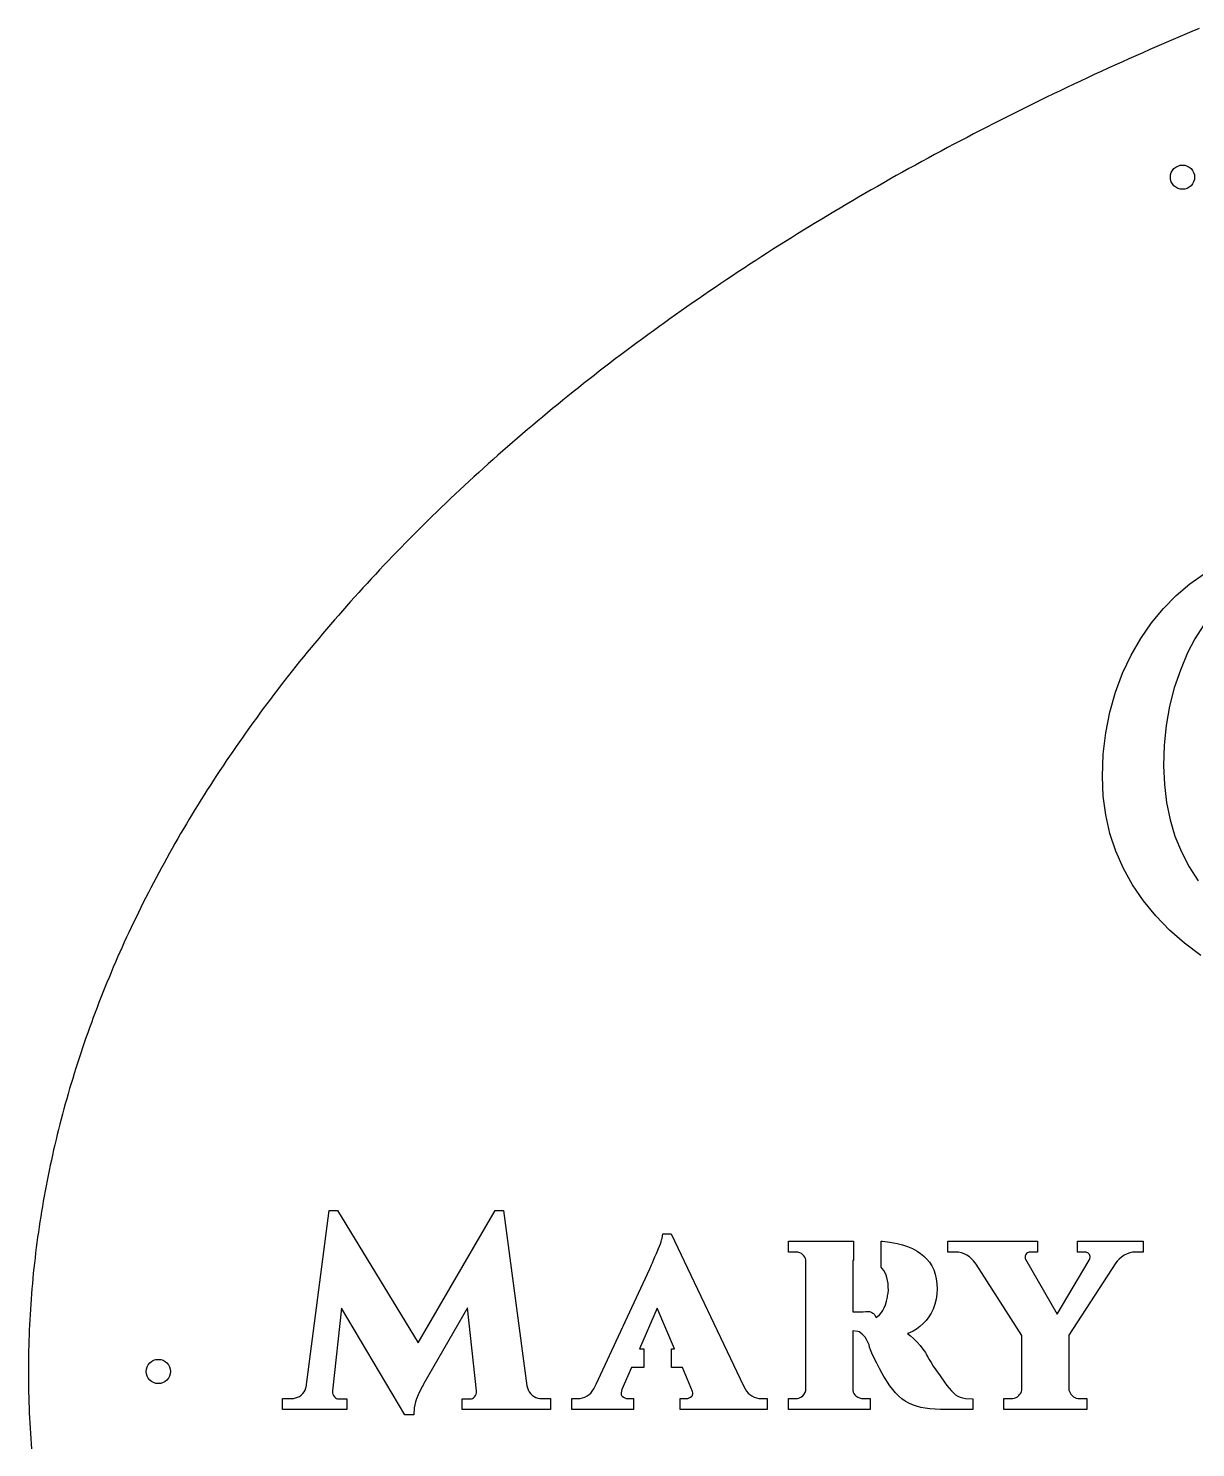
# Model space of a CAD drawing. Header units: inches. Extents: x 0 to 16, y 0 to 9.5.
# Drawn here: x 0 to 3.369, y 4.53 to 8.628 of the extents above; entities that cross this region are included whole.
import ezdxf

# ---------------------------------------------------------------- set-up
doc = ezdxf.new("R2010")
doc.units = ezdxf.units.IN
doc.header["$MEASUREMENT"] = 0
doc.layers.add('CUT', color=7, linetype='Continuous')

msp = doc.modelspace()

# ---------------------------------------------------------------- linework, layer by layer
at = {"layer": 'CUT'}
for points in [[(3.3794, 8.6276), (3.3589, 8.619), (3.3385, 8.6103), (3.3181, 8.6016), (3.2977, 8.5928), (3.2774, 8.584), (3.2571, 8.5752), (3.2369, 8.5663), (3.2168, 8.5574), (3.1966, 8.5485), (3.1766, 8.5395), (3.1565, 8.5305), (3.1366, 8.5215), (3.1166, 8.5124), (3.0967, 8.5032), (3.0769, 8.4941), (3.0571, 8.4849), (3.0374, 8.4756), (3.0177, 8.4664), (2.9981, 8.457), (2.9785, 8.4477), (2.9589, 8.4383), (2.9394, 8.4289), (2.92, 8.4194), (2.9006, 8.4099), (2.8813, 8.4004), (2.862, 8.3908), (2.8427, 8.3812), (2.8236, 8.3716), (2.8044, 8.3619), (2.7853, 8.3522), (2.7663, 8.3425), (2.7473, 8.3327), (2.7284, 8.3229), (2.7095, 8.313), (2.6907, 8.3031), (2.6719, 8.2932), (2.6532, 8.2833), (2.6345, 8.2733), (2.6159, 8.2632), (2.5973, 8.2532), (2.5788, 8.2431), (2.5604, 8.233), (2.542, 8.2228), (2.5236, 8.2126), (2.5053, 8.2024), (2.4871, 8.1921), (2.4689, 8.1818), (2.4508, 8.1715), (2.4327, 8.1611), (2.4147, 8.1507), (2.3967, 8.1403), (2.3788, 8.1298), (2.3609, 8.1193), (2.3431, 8.1088), (2.3254, 8.0982), (2.3077, 8.0876), (2.2901, 8.077), (2.2725, 8.0663), (2.255, 8.0556), (2.2375, 8.0449), (2.2201, 8.0341), (2.2028, 8.0233), (2.1855, 8.0125), (2.1683, 8.0016), (2.1511, 7.9907), (2.134, 7.9798), (2.1169, 7.9688), (2.0999, 7.9578), (2.083, 7.9468), (2.0661, 7.9358), (2.0492, 7.9247), (2.0325, 7.9136), (2.0158, 7.9024), (1.9991, 7.8912), (1.9825, 7.88), (1.966, 7.8688), (1.9495, 7.8575), (1.9331, 7.8462), (1.9168, 7.8349), (1.9005, 7.8235), (1.8842, 7.8121), (1.8681, 7.8007), (1.8519, 7.7892), (1.8359, 7.7778), (1.8199, 7.7663), (1.804, 7.7547), (1.7881, 7.7431), (1.7723, 7.7315), (1.7566, 7.7199), (1.7409, 7.7082), (1.7253, 7.6966), (1.7097, 7.6848), (1.6942, 7.6731), (1.6788, 7.6613), (1.6634, 7.6495), (1.6481, 7.6377), (1.6328, 7.6258), (1.6176, 7.6139), (1.6025, 7.602), (1.5875, 7.59), (1.5725, 7.5781), (1.5575, 7.5661), (1.5427, 7.554), (1.5279, 7.542), (1.5131, 7.5299), (1.4984, 7.5178), (1.4838, 7.5056), (1.4693, 7.4935), (1.4548, 7.4813), (1.4404, 7.4691), (1.426, 7.4568), (1.4117, 7.4445), (1.3975, 7.4322), (1.3834, 7.4199), (1.3693, 7.4075), (1.3552, 7.3952), (1.3413, 7.3828), (1.3274, 7.3703), (1.3135, 7.3579), (1.2998, 7.3454), (1.2861, 7.3329), (1.2724, 7.3203), (1.2589, 7.3078), (1.2454, 7.2952), (1.2319, 7.2826), (1.2186, 7.2699), (1.2053, 7.2573), (1.192, 7.2446), (1.1789, 7.2319), (1.1658, 7.2191), (1.1527, 7.2064), (1.1398, 7.1936), (1.1269, 7.1808), (1.1141, 7.1679), (1.1013, 7.1551), (1.0886, 7.1422), (1.076, 7.1293), (1.0634, 7.1164), (1.0509, 7.1034), (1.0385, 7.0905), (1.0262, 7.0775), (1.0139, 7.0644), (1.0017, 7.0514), (0.9895, 7.0383), (0.9775, 7.0252), (0.9655, 7.0121), (0.9535, 6.999), (0.9417, 6.9858), (0.9299, 6.9727), (0.9181, 6.9595), (0.9065, 6.9462), (0.8949, 6.933), (0.8834, 6.9197), (0.8719, 6.9065), (0.8606, 6.8931), (0.8493, 6.8798), (0.838, 6.8665), (0.8269, 6.8531), (0.8158, 6.8397), (0.8048, 6.8263), (0.7938, 6.8129), (0.7829, 6.7994), (0.7721, 6.7859), (0.7614, 6.7725), (0.7507, 6.7589), (0.7401, 6.7454), (0.7296, 6.7319), (0.7192, 6.7183), (0.7088, 6.7047), (0.6985, 6.6911), (0.6882, 6.6775), (0.6781, 6.6638), (0.668, 6.6501), (0.658, 6.6365), (0.648, 6.6227), (0.6381, 6.609), (0.6283, 6.5953), (0.6186, 6.5815), (0.609, 6.5677), (0.5994, 6.554), (0.5899, 6.5401), (0.5804, 6.5263), (0.5711, 6.5125), (0.5618, 6.4986), (0.5526, 6.4847), (0.5434, 6.4708), (0.5344, 6.4569), (0.5254, 6.443), (0.5164, 6.429), (0.5076, 6.415), (0.4988, 6.4011), (0.4901, 6.3871), (0.4815, 6.373), (0.473, 6.359), (0.4645, 6.345), (0.4561, 6.3309), (0.4477, 6.3168), (0.4395, 6.3027), (0.4313, 6.2886), (0.4232, 6.2745), (0.4152, 6.2603), (0.4072, 6.2462), (0.3994, 6.232), (0.3915, 6.2178), (0.3838, 6.2036), (0.3762, 6.1894), (0.3686, 6.1752), (0.3611, 6.1609), (0.3537, 6.1467), (0.3463, 6.1324), (0.339, 6.1181), (0.3318, 6.1038), (0.3247, 6.0895), (0.3177, 6.0752), (0.3107, 6.0609), (0.3038, 6.0465), (0.297, 6.0322), (0.2902, 6.0178), (0.2835, 6.0034), (0.2769, 5.989), (0.2704, 5.9746), (0.264, 5.9602), (0.2576, 5.9457), (0.2513, 5.9313), (0.2451, 5.9168), (0.239, 5.9023), (0.2329, 5.8879), (0.2269, 5.8734), (0.221, 5.8589), (0.2152, 5.8443), (0.2095, 5.8298), (0.2038, 5.8153), (0.1982, 5.8007), (0.1927, 5.7862), (0.1872, 5.7716), (0.1819, 5.757), (0.1766, 5.7424), (0.1714, 5.7278), (0.1662, 5.7132), (0.1612, 5.6986), (0.1562, 5.684), (0.1513, 5.6694), (0.1465, 5.6547), (0.1417, 5.6401), (0.137, 5.6254), (0.1324, 5.6107), (0.1279, 5.596), (0.1235, 5.5814), (0.1191, 5.5667), (0.1148, 5.552), (0.1106, 5.5372), (0.1065, 5.5225), (0.1025, 5.5078), (0.0985, 5.4931), (0.0946, 5.4783), (0.0908, 5.4636), (0.087, 5.4488), (0.0834, 5.4341), (0.0798, 5.4193), (0.0763, 5.4045), (0.0729, 5.3897), (0.0695, 5.3749), (0.0663, 5.3601), (0.0631, 5.3453), (0.06, 5.3305), (0.0569, 5.3157), (0.054, 5.3009), (0.0511, 5.2861), (0.0483, 5.2712), (0.0456, 5.2564), (0.043, 5.2416), (0.0404, 5.2267), (0.0379, 5.2119), (0.0355, 5.197), (0.0332, 5.1822), (0.0309, 5.1673), (0.0288, 5.1524), (0.0267, 5.1376), (0.0247, 5.1227), (0.0227, 5.1078), (0.0209, 5.0929), (0.0191, 5.078), (0.0174, 5.0631), (0.0158, 5.0483), (0.0142, 5.0334), (0.0128, 5.0185), (0.0114, 5.0036), (0.0101, 4.9887), (0.0089, 4.9738), (0.0077, 4.9588), (0.0067, 4.9439), (0.0057, 4.929), (0.0048, 4.9141), (0.0039, 4.8992), (0.0032, 4.8843), (0.0025, 4.8694), (0.0019, 4.8544), (0.0014, 4.8395), (0.001, 4.8246), (0.0006, 4.8097), (0.0004, 4.7948), (0.0002, 4.7798), (0, 4.7649), (0, 4.75), (0, 4.7351), (0.0002, 4.7202), (0.0004, 4.7052), (0.0006, 4.6903), (0.001, 4.6754), (0.0014, 4.6605), (0.0019, 4.6456), (0.0025, 4.6306), (0.0032, 4.6157), (0.0039, 4.6008), (0.0048, 4.5859), (0.0057, 4.571), (0.0067, 4.5561), (0.0077, 4.5412), (0.0089, 4.5262)], [(3.3847, 5.9512), (3.3373, 5.9864), (3.2937, 6.0244), (3.2541, 6.0652), (3.2185, 6.1088), (3.1873, 6.1547), (3.1608, 6.2025), (3.1391, 6.2521), (3.1222, 6.3034), (3.1102, 6.3566), (3.1029, 6.4114), (3.1005, 6.4679), (3.1028, 6.532), (3.1098, 6.5938), (3.1214, 6.6534), (3.1377, 6.7108), (3.1586, 6.7658), (3.1833, 6.8178), (3.2111, 6.8663), (3.2421, 6.9112), (3.2762, 6.9527), (3.3133, 6.9905), (3.3529, 7.0242), (3.3942, 7.0531)], [(3.3909, 6.9025), (3.3674, 6.8651), (3.3464, 6.8249), (3.3253, 6.7752), (3.3079, 6.7237), (3.2944, 6.6704), (3.2848, 6.6151), (3.279, 6.558), (3.277, 6.499), (3.2791, 6.4445), (3.2853, 6.3925), (3.2955, 6.3428), (3.3098, 6.2953), (3.3282, 6.2502), (3.3507, 6.2072), (3.3772, 6.1664)]]:
    msp.add_lwpolyline(points, dxfattribs=at)
for points in [[(0.8779, 4.6883), (0.879, 4.6846), (0.8808, 4.6809), (0.8835, 4.6772), (0.8865, 4.6742), (0.8894, 4.6724), (0.8923, 4.6714), (0.8962, 4.6709), (0.9192, 4.6709), (0.9192, 4.64), (0.734, 4.64), (0.734, 4.6717), (0.758, 4.6717), (0.765, 4.6721), (0.7711, 4.6734), (0.777, 4.6754), (0.7826, 4.6782), (0.7878, 4.6818), (0.7924, 4.6861), (0.7961, 4.6908), (0.7991, 4.6963), (0.8013, 4.7026), (0.8017, 4.7047), (0.8681, 5.2145), (0.8923, 5.2145), (1.1249, 4.8326), (1.3474, 5.2145), (1.3718, 5.2145), (1.4392, 4.7082), (1.4404, 4.7029), (1.4428, 4.6965), (1.4459, 4.691), (1.4497, 4.6861), (1.4544, 4.6818), (1.4597, 4.6782), (1.4652, 4.6753), (1.4709, 4.6733), (1.4768, 4.6721), (1.4835, 4.6717), (1.5074, 4.6717), (1.5074, 4.64), (1.2521, 4.64), (1.2521, 4.6709), (1.2751, 4.6709), (1.2794, 4.6714), (1.2824, 4.6724), (1.2852, 4.6742), (1.288, 4.6771), (1.2906, 4.6807), (1.2924, 4.6844), (1.2934, 4.6882), (1.2938, 4.6926), (1.2938, 4.6939), (1.2677, 4.9335), (1.1419, 4.7154), (1.1416, 4.7149), (1.1407, 4.7133), (1.1392, 4.7106), (1.137, 4.7068), (1.1343, 4.7021), (1.1295, 4.6929), (1.1247, 4.6826), (1.12, 4.671), (1.1171, 4.6622), (1.1151, 4.6536), (1.1139, 4.6451), (1.1129, 4.6246), (1.0869, 4.6246), (0.9036, 4.9324), (0.8775, 4.6937), (0.8775, 4.6926)], [(1.7942, 5.0467), (1.7951, 5.0492), (1.7967, 5.0532), (1.7987, 5.058), (1.8012, 5.0636), (1.8049, 5.0718), (1.8087, 5.0807), (1.8127, 5.0903), (1.8186, 5.1048), (1.8242, 5.1186), (1.8264, 5.1246), (1.828, 5.1296), (1.8291, 5.1336), (1.8313, 5.1474), (1.8552, 5.1474), (2.064, 4.7087), (2.0687, 4.7001), (2.0732, 4.6933), (2.078, 4.6877), (2.0829, 4.6832), (2.0881, 4.6797), (2.0952, 4.6762), (2.102, 4.6737), (2.1084, 4.6722), (2.1149, 4.6717), (2.1326, 4.6717), (2.1326, 4.64), (1.8819, 4.64), (1.8819, 4.6717), (1.8994, 4.6717), (1.9039, 4.6722), (1.9075, 4.6734), (1.9113, 4.6757), (1.9152, 4.6791), (1.9167, 4.681), (1.9175, 4.683), (1.9179, 4.6854), (1.9179, 4.6887), (1.9172, 4.6921), (1.888, 4.761), (1.8565, 4.761), (1.8565, 4.8151), (1.8651, 4.8151), (1.815, 4.9332), (1.7642, 4.8151), (1.7765, 4.8151), (1.7765, 4.761), (1.7409, 4.761), (1.7135, 4.6975), (1.712, 4.6931), (1.7112, 4.6887), (1.7111, 4.6854), (1.7115, 4.683), (1.7124, 4.681), (1.7138, 4.6791), (1.7177, 4.6757), (1.7215, 4.6734), (1.7252, 4.6722), (1.7296, 4.6717), (1.7471, 4.6717), (1.7471, 4.64), (1.5689, 4.64), (1.5689, 4.6717), (1.5866, 4.6717), (1.5931, 4.6722), (1.5995, 4.6737), (1.6063, 4.6762), (1.6134, 4.6797), (1.6185, 4.6832), (1.6233, 4.6876), (1.6279, 4.6931), (1.6322, 4.6999), (1.6393, 4.7137)], [(2.2242, 4.6731), (2.2282, 4.6747), (2.2319, 4.6771), (2.2354, 4.6801), (2.2394, 4.6848), (2.2421, 4.6897), (2.2439, 4.6951), (2.244, 4.6956), (2.244, 5.0721), (2.243, 5.076), (2.2412, 5.08), (2.2388, 5.0836), (2.2358, 5.0869), (2.2313, 5.0905), (2.2266, 5.0929), (2.2215, 5.0943), (2.2153, 5.0949), (2.1939, 5.0949), (2.1939, 5.1266), (2.3814, 5.1266), (2.3814, 5.0705), (2.3798, 5.0705), (2.3798, 4.9223), (2.3798, 4.9223), (2.4098, 4.9223), (2.4172, 4.9228), (2.4181, 4.9229), (2.4206, 4.9232), (2.4231, 4.9233), (2.4256, 4.9231), (2.4282, 4.9227), (2.4306, 4.922), (2.433, 4.9211), (2.4352, 4.92), (2.4374, 4.9186), (2.4394, 4.917), (2.4412, 4.9152), (2.4428, 4.9133), (2.4443, 4.9112), (2.4455, 4.909), (2.4465, 4.9066), (2.4467, 4.906), (2.4507, 4.9086), (2.4566, 4.9139), (2.4624, 4.9204), (2.4665, 4.9264), (2.4703, 4.9337), (2.4737, 4.9425), (2.4768, 4.9526), (2.4795, 4.9649), (2.4804, 4.9683), (2.4812, 4.972), (2.4819, 4.9764), (2.4825, 4.9844), (2.4822, 4.9937), (2.4814, 5.0039), (2.48, 5.0131), (2.4781, 5.0214), (2.4758, 5.0285), (2.4731, 5.0348), (2.469, 5.0418), (2.4647, 5.0477), (2.4614, 5.0511), (2.4614, 5.126), (2.4651, 5.1258), (2.4865, 5.1236), (2.5076, 5.1198), (2.5231, 5.1158), (2.5379, 5.1108), (2.5519, 5.1047), (2.5652, 5.0975), (2.5753, 5.0908), (2.5846, 5.0831), (2.5931, 5.0745), (2.6008, 5.0651), (2.6075, 5.0547), (2.6133, 5.0432), (2.6178, 5.0307), (2.6209, 5.0174), (2.6228, 5.0032), (2.6234, 4.9881), (2.6227, 4.9734), (2.6204, 4.9588), (2.6166, 4.9443), (2.6113, 4.9299), (2.6058, 4.9185), (2.5992, 4.9077), (2.5916, 4.8976), (2.5829, 4.8881), (2.5731, 4.8794), (2.5639, 4.8726), (2.5539, 4.8667), (2.5431, 4.8616), (2.5378, 4.8597), (2.5465, 4.853), (2.5554, 4.8449), (2.5655, 4.8346), (2.5744, 4.8246), (2.5823, 4.8147), (2.5893, 4.8047), (2.5915, 4.8006), (2.5938, 4.7963), (2.5967, 4.791), (2.6002, 4.7849), (2.6056, 4.7757), (2.612, 4.7657), (2.6194, 4.7548), (2.6315, 4.7372), (2.6442, 4.7192), (2.6514, 4.7098), (2.6582, 4.7015), (2.6643, 4.6945), (2.6698, 4.6889), (2.6766, 4.683), (2.6832, 4.6786), (2.6897, 4.6756), (2.6967, 4.6735), (2.7048, 4.6722), (2.7259, 4.6711), (2.7259, 4.64), (2.6491, 4.64), (2.6326, 4.6403), (2.6171, 4.641), (2.6025, 4.6423), (2.5888, 4.6441), (2.5761, 4.6464), (2.5639, 4.6496), (2.5523, 4.6536), (2.5412, 4.6586), (2.5308, 4.6646), (2.5211, 4.6714), (2.512, 4.6792), (2.5033, 4.6879), (2.495, 4.6976), (2.487, 4.7082), (2.4796, 4.7194), (2.4747, 4.7268), (2.4696, 4.7352), (2.4644, 4.7445), (2.4566, 4.759), (2.4488, 4.7737), (2.4414, 4.7885), (2.435, 4.8031), (2.4313, 4.8123), (2.4284, 4.8205), (2.4266, 4.8268), (2.4233, 4.8343), (2.423, 4.835), (2.4191, 4.8424), (2.4151, 4.8487), (2.4111, 4.8538), (2.4072, 4.8577), (2.4022, 4.8617), (2.3978, 4.8642), (2.3943, 4.8655), (2.3798, 4.8673), (2.3798, 4.8416), (2.3798, 4.701), (2.3802, 4.6951), (2.3813, 4.6904), (2.3831, 4.6865), (2.3855, 4.683), (2.3889, 4.6798), (2.3941, 4.6762), (2.3994, 4.6737), (2.4047, 4.6722), (2.4107, 4.6717), (2.4299, 4.6717), (2.4299, 4.64), (2.1939, 4.64), (2.1939, 4.6717), (2.2147, 4.6717), (2.2199, 4.6721)], [(2.7357, 5.0597), (2.7286, 5.0691), (2.7228, 5.0752), (2.7163, 5.0808), (2.7089, 5.0858), (2.7012, 5.0898), (2.6932, 5.0926), (2.6848, 5.0943), (2.6754, 5.0949), (2.6545, 5.0949), (2.6545, 5.1266), (2.9129, 5.1266), (2.9129, 5.0949), (2.9004, 5.0949), (2.899, 5.0949), (2.8967, 5.0949), (2.8943, 5.0949), (2.893, 5.0949), (2.8888, 5.0945), (2.886, 5.0937), (2.8836, 5.0923), (2.8813, 5.0903), (2.8792, 5.0875), (2.8776, 5.0843), (2.8769, 5.0816), (2.8769, 5.079), (2.8775, 5.0761), (2.8785, 5.0739), (2.97, 4.9157), (3.062, 5.0718), (3.0642, 5.0766), (3.0649, 5.0796), (3.0649, 5.0822), (3.0643, 5.0847), (3.0627, 5.0876), (3.0605, 5.0904), (3.0582, 5.0924), (3.0558, 5.0937), (3.0531, 5.0945), (3.0492, 5.0949), (3.0477, 5.0949), (3.0451, 5.0949), (3.0425, 5.0949), (3.041, 5.0949), (3.0285, 5.0949), (3.0285, 5.1266), (3.2182, 5.1266), (3.2182, 5.0949), (3.1966, 5.0949), (3.1876, 5.0943), (3.1794, 5.0925), (3.1714, 5.0896), (3.1635, 5.0854), (3.1559, 5.0803), (3.1491, 5.0746), (3.1432, 5.0686), (3.1391, 5.0634), (3.0031, 4.8546), (3.0031, 4.7013), (3.0037, 4.6963), (3.0049, 4.692), (3.0068, 4.688), (3.0094, 4.6841), (3.0129, 4.6804), (3.0168, 4.6772), (3.0208, 4.6748), (3.025, 4.6731), (3.0295, 4.6721), (3.0347, 4.6717), (3.0555, 4.6717), (3.0555, 4.64), (2.8157, 4.64), (2.8157, 4.6717), (2.8365, 4.6717), (2.8421, 4.6721), (2.8467, 4.6731), (2.8509, 4.6748), (2.8549, 4.6772), (2.8586, 4.6803), (2.8619, 4.684), (2.8645, 4.6878), (2.8663, 4.6919), (2.8675, 4.6963), (2.8681, 4.7013), (2.8681, 4.8541)]]:
    msp.add_lwpolyline(points, close=True, dxfattribs=at)
for centre in [(3.3314, 8.198), (0.375, 4.75)]:
    msp.add_circle(centre, 0.035, dxfattribs=at)

doc.saveas('drawing.dxf')
